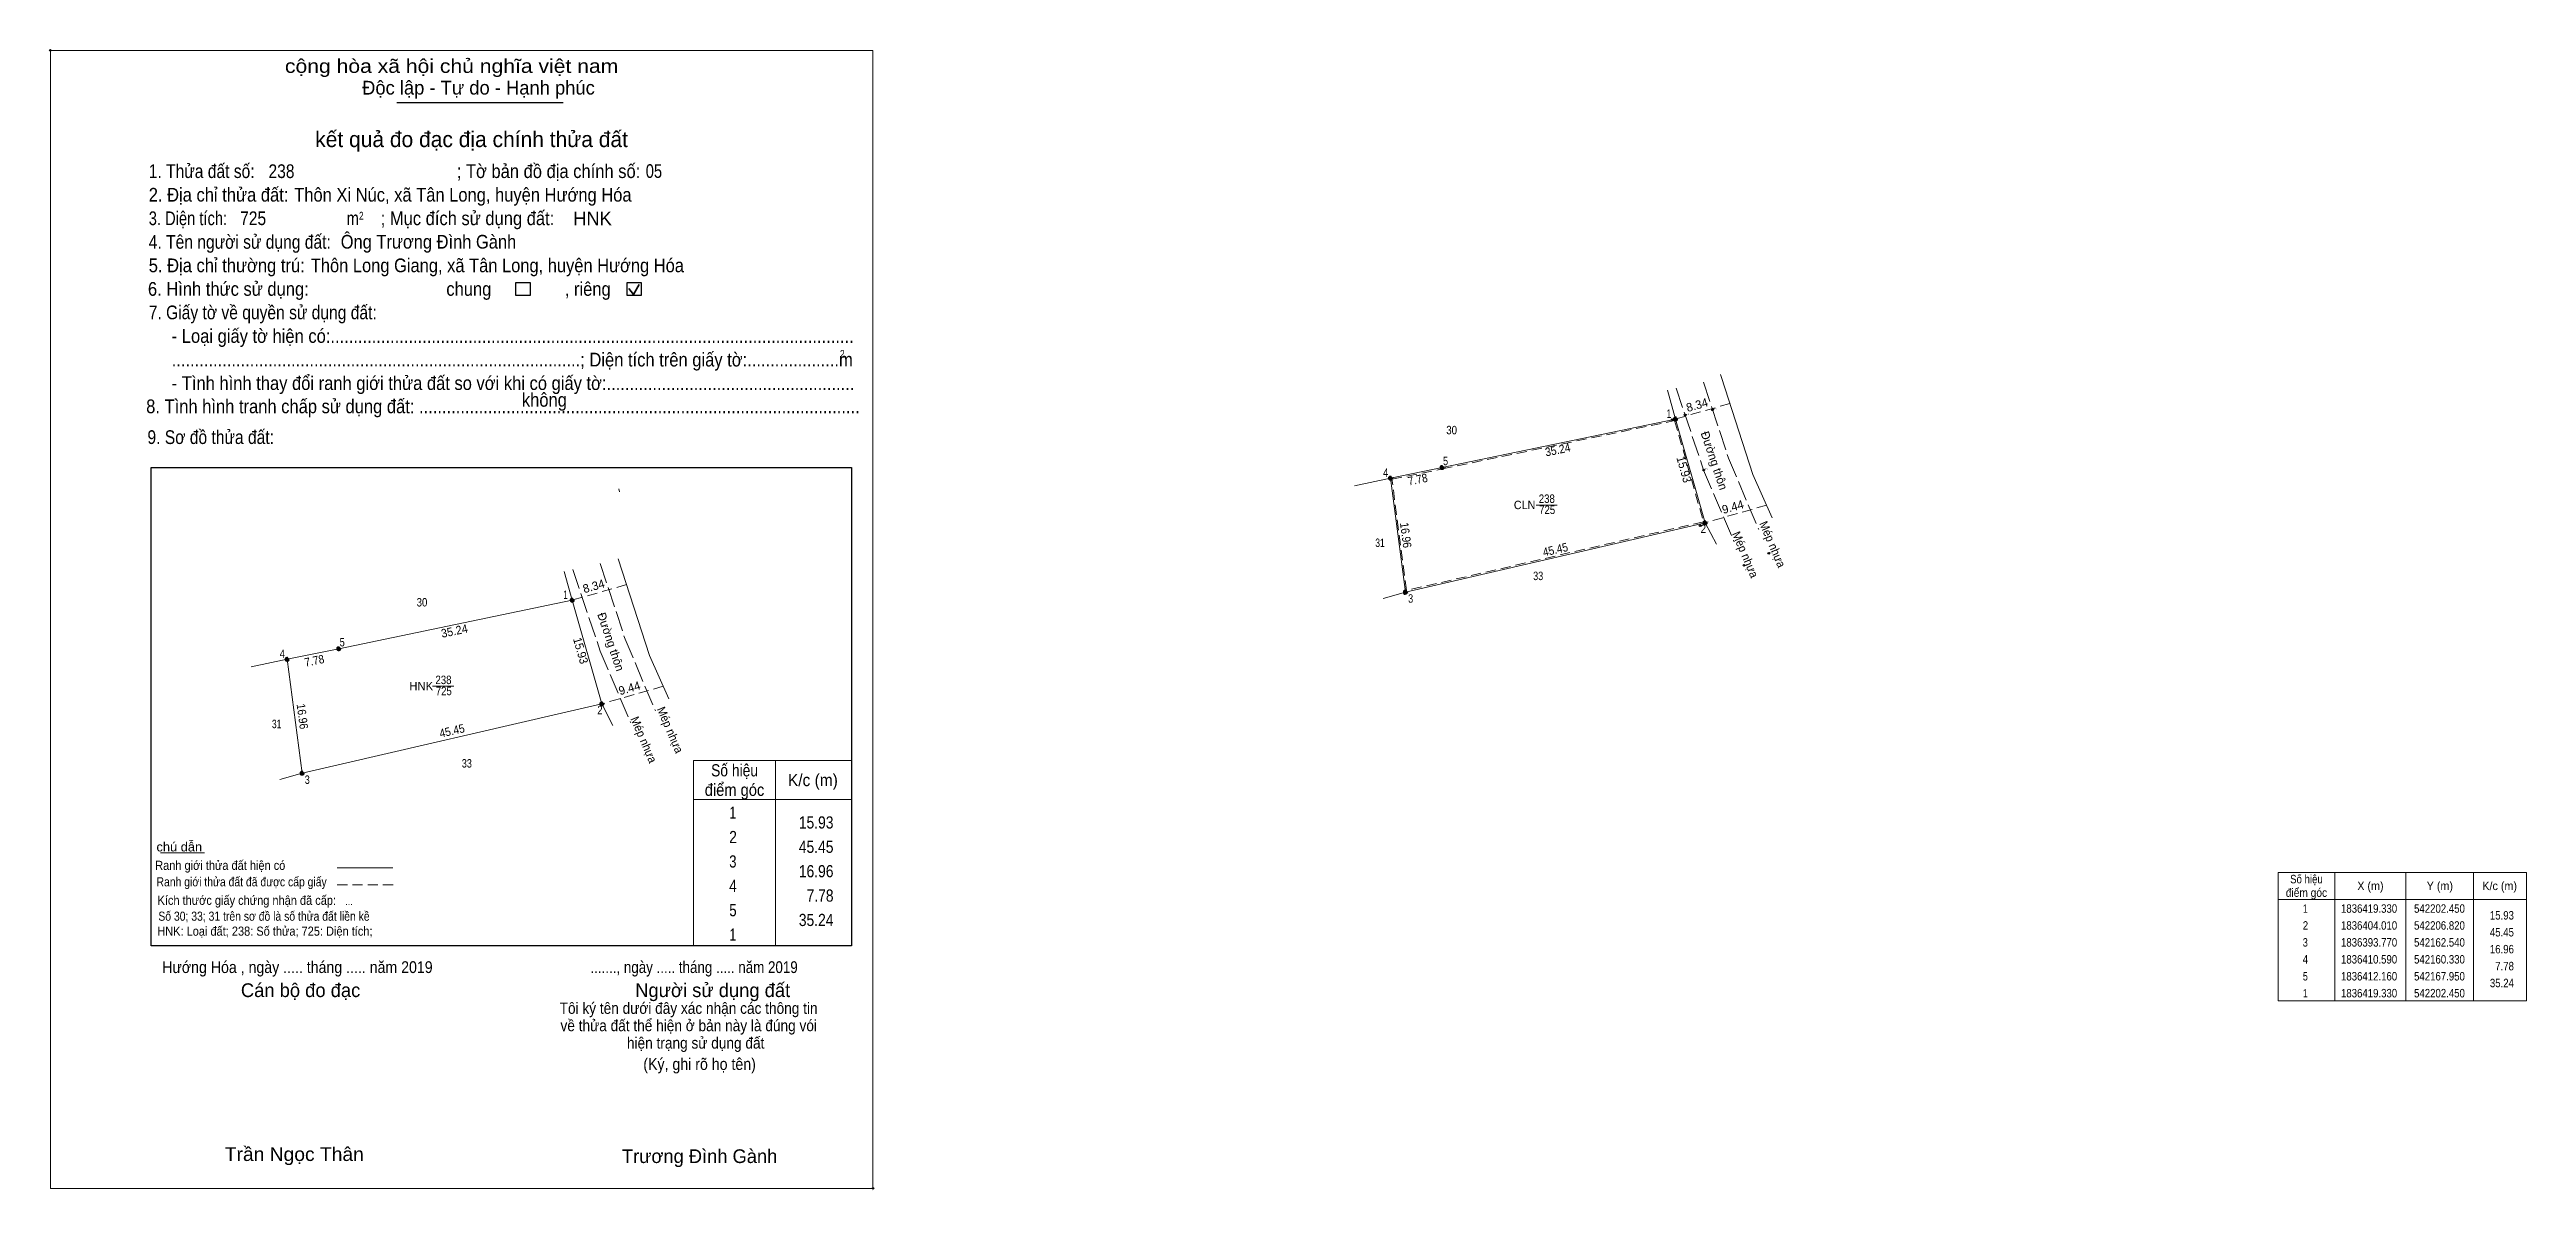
# Model space of a CAD drawing. Header units: metres. Extents: x 541962 to 552131, y 1836305 to 1840835.
# Drawn here: x 541962.2 to 542328.1, y 1836305.4 to 1836473.9 of the extents above; entities outside this region: 2.
import ezdxf
from ezdxf.enums import TextEntityAlignment as Align

# ---------------------------------------------------------------- set-up
doc = ezdxf.new("R2010")
doc.units = ezdxf.units.M
doc.header["$LTSCALE"] = 0.5
doc.header["$PDMODE"] = 32
doc.header["$PDSIZE"] = 0.25
doc.linetypes.add('LONG_DASHED', pattern=[7.5, 6, -1.5])
doc.linetypes.add('MEDIUM_DASHED', pattern=[4.5, 3, -1.5])
for name, color, linetype, lineweight in [('1', 7, 'Continuous', 13), ('10', 7, 'Continuous', 13), ('17', 7, 'Continuous', 13), ('2', 7, 'Continuous', 25), ('6', 7, 'Continuous', 13), ('63', 7, 'Continuous', 13)]:
    doc.layers.add(name, color=color, linetype=linetype, lineweight=lineweight)
doc.layers.add('12', color=7, linetype='Continuous')
doc.layers.add('7', color=7, linetype='Continuous')

msp = doc.modelspace()

# ---------------------------------------------------------------- hatches: boundary and pattern name
at = {"layer": '63'}
for points in [[(542202.75, 1836419.33, 1), (542202.15, 1836419.33, 1)], [(542168.25, 1836412.16, 1), (542167.65, 1836412.16, 1)], [(542160.63, 1836410.59, 1), (542160.03, 1836410.59, 1)], [(542207.12, 1836404.01, 1), (542206.52, 1836404.01, 1)], [(542039.7643, 1836392.5785, 1), (542039.1643, 1836392.5785, 1)], [(542162.84, 1836393.77, 1), (542162.24, 1836393.77, 1)], [(541997.6443, 1836383.8385, 1), (541997.0443, 1836383.8385, 1)], [(542005.2643, 1836385.4085, 1), (542004.6643, 1836385.4085, 1)], [(542044.1343, 1836377.2585, 1), (542043.5343, 1836377.2585, 1)], [(541999.8543, 1836367.0185, 1), (541999.2543, 1836367.0185, 1)]]:
    msp.add_hatch(color=256, dxfattribs=at).paths.add_polyline_path(points)

# ---------------------------------------------------------------- linework, layer by layer
at = {"layer": '1'}
for p, q in [((542155, 1836409.48), (542160.33, 1836410.59)), ((542160.33, 1836410.59), (542162.54, 1836393.77)), ((541992.01, 1836382.73), (541997.34, 1836383.84)), ((541997.34, 1836383.84), (541999.55, 1836367.02))]:
    msp.add_line(p, q, dxfattribs=at)
for points in [[(542160.33, 1836410.59), (542167.95, 1836412.16), (542202.45, 1836419.33)], [(541997.34, 1836383.84), (542004.96, 1836385.41), (542039.46, 1836392.58)]]:
    msp.add_lwpolyline(points, dxfattribs=at)
for points in [[(542202.45, 1836419.33), (542206.82, 1836404.01), (542162.54, 1836393.77), (542160.33, 1836410.59), (542167.95, 1836412.16)], [(542039.46, 1836392.58), (542043.83, 1836377.26), (541999.55, 1836367.02), (541997.34, 1836383.84), (542004.96, 1836385.41)]]:
    msp.add_lwpolyline(points, close=True, dxfattribs=at)
at = {"layer": '1', "linetype": 'MEDIUM_DASHED'}
msp.add_lwpolyline([(542202.31, 1836419.1), (542206.57, 1836404.16), (542162.71, 1836394.01), (542160.55, 1836410.43), (542167.99, 1836411.96)], close=True, dxfattribs=at)
at = {"layer": '10'}
for p, q in [((542201.24, 1836423.57), (542202.45, 1836419.33)), ((542209.1, 1836425.9), (542209.23, 1836425.44)), ((542046.32, 1836409.03), (542046.45, 1836408.57)), ((542162.54, 1836393.77), (542206.82, 1836404.01)), ((542038.25, 1836396.82), (542039.46, 1836392.58)), ((542159.27, 1836392.82), (542162.54, 1836393.77)), ((541999.55, 1836367.02), (542043.83, 1836377.26)), ((541996.28, 1836366.07), (541999.55, 1836367.02))]:
    msp.add_line(p, q, dxfattribs=at)
at = {"layer": '10', "linetype": 'LONG_DASHED'}
for p, q in [((542206.58, 1836424.76), (542210.26, 1836413.55)), ((542210.26, 1836413.55), (542214.73, 1836402.99)), ((542043.59, 1836398.01), (542047.27, 1836386.8)), ((542047.27, 1836386.8), (542051.74, 1836376.24))]:
    msp.add_line(p, q, dxfattribs=at)
for points in [[(542202.53, 1836423.88), (542206.59, 1836411.78), (542211.09, 1836401.19)], [(542039.54, 1836397.13), (542043.6, 1836385.03), (542048.1, 1836374.44)]]:
    msp.add_lwpolyline(points, dxfattribs=at)
at = {"layer": '10'}
for points in [[(542209.23, 1836425.44), (542213.87, 1836411.15), (542216.72, 1836404.76)], [(542202.45, 1836419.33), (542206.82, 1836404.01), (542208.47, 1836400.83)], [(542046.24, 1836398.69), (542050.88, 1836384.4), (542053.73, 1836378.01)], [(542039.46, 1836392.58), (542043.83, 1836377.26), (542045.48, 1836374.08)]]:
    msp.add_lwpolyline(points, dxfattribs=at)
at = {"layer": '17'}
msp.add_line((541978.63, 1836355.28), (541985.14, 1836355.28), dxfattribs=at)
at = {"layer": '2'}
for p, q in [((542013.55, 1836466.06), (542038.12, 1836466.06)), ((541977.27, 1836412.19), (542080.71, 1836412.19)), ((542080.71, 1836412.19), (542080.71, 1836341.53))]:
    msp.add_line(p, q, dxfattribs=at)
at = {"layer": '2', "lineweight": 35}
for p, q in [((542047.82, 1836438.6), (542048.51, 1836437.7)), ((542048.51, 1836437.7), (542049.35, 1836439.2))]:
    msp.add_line(p, q, dxfattribs=at)
at = {"layer": '2', "lineweight": 13}
msp.add_lwpolyline([(541962.37, 1836473.77), (542083.88, 1836473.77), (542083.88, 1836305.71), (541962.37, 1836305.71)], close=True, dxfattribs=at)
at = {"layer": '2'}
for points in [[(542031.13, 1836439.49), (542033.22, 1836439.49), (542033.22, 1836437.55), (542031.13, 1836437.55)], [(542047.55, 1836439.49), (542049.63, 1836439.49), (542049.63, 1836437.55), (542047.55, 1836437.55)]]:
    msp.add_lwpolyline(points, close=True, dxfattribs=at)
msp.add_lwpolyline([(542080.71, 1836341.53), (541977.27, 1836341.53), (541977.27, 1836412.19)], dxfattribs=at)
for p in [(541962.37, 1836473.77), (542083.88, 1836305.71)]:
    msp.add_point(p, dxfattribs=at)
at = {"layer": '6', "linetype": 'MEDIUM_DASHED'}
msp.add_line((542004.74, 1836350.54), (542013.02, 1836350.54), dxfattribs=at)
at = {"layer": '6'}
msp.add_line((542004.75, 1836353.07), (542012.97, 1836353.07), dxfattribs=at)
at = {"layer": '63', "linetype": 'MEDIUM_DASHED'}
for p, q in [((542210.47, 1836421.62), (542202.45, 1836419.33)), ((542215.9, 1836406.61), (542206.82, 1836404.01)), ((542047.48, 1836394.87), (542039.46, 1836392.58)), ((542052.91, 1836379.86), (542043.83, 1836377.26))]:
    msp.add_line(p, q, dxfattribs=at)
at = {"layer": '63'}
for p, q in [((542181.83, 1836406.61), (542184.96, 1836406.61)), ((542018.84, 1836379.86), (542021.97, 1836379.86)), ((542057.39, 1836341.53), (542057.39, 1836368.89)), ((542069.48, 1836368.89), (542069.48, 1836341.53)), ((542069.48, 1836368.89), (542069.48, 1836341.53)), ((542080.71, 1836368.89), (542080.71, 1836341.53)), ((542299.84, 1836352.38), (542299.84, 1836333.38)), ((542310.34, 1836352.38), (542310.34, 1836333.38)), ((542320.34, 1836352.38), (542320.34, 1836333.38)), ((542291.44, 1836348.38), (542328.14, 1836348.38))]:
    msp.add_line(p, q, dxfattribs=at)
for points in [[(542057.39, 1836368.89), (542069.48, 1836368.89), (542080.71, 1836368.89)], [(542057.39, 1836363.13), (542069.48, 1836363.13), (542080.71, 1836363.13)], [(542080.71, 1836341.53), (542069.48, 1836341.53), (542057.39, 1836341.53)]]:
    msp.add_lwpolyline(points, dxfattribs=at)
msp.add_lwpolyline([(542291.44, 1836352.38), (542328.14, 1836352.38), (542328.14, 1836333.38), (542291.44, 1836333.38)], close=True, dxfattribs=at)
at = {"layer": '63', "linetype": 'MEDIUM_DASHED'}
for centre in [(542202.45, 1836419.33), (542167.95, 1836412.16), (542160.33, 1836410.59), (542206.82, 1836404.01), (542039.4643, 1836392.5785), (542162.54, 1836393.77), (541997.3443, 1836383.8385), (542004.9643, 1836385.4085), (542043.8343, 1836377.2585), (541999.5543, 1836367.0185)]:
    msp.add_circle(centre, 0.3, dxfattribs=at)
at = {"layer": '7'}
for p in [(552130.37, 1839666.12), (542203.85, 1836419.94), (542207.91, 1836420.7), (542201.95, 1836419.23), (542160.33, 1836410.59), (542167.95, 1836412.17), (542206.59, 1836411.78), (542206.05, 1836403.57), (542212.55, 1836397.73), (542216.22, 1836399.5), (542162.43, 1836393.52)]:
    msp.add_point(p, dxfattribs=at)

# ---------------------------------------------------------------- texts
at = {"layer": '1'}
for s, width, p in [('CLN', 0.95, (542180.145, 1836406.02)), ('238', 0.85, (542183.425, 1836406.94)), ('725', 0.85, (542183.475, 1836405.3)), ('33', 0.8, (542182.15, 1836395.54)), ('238', 0.85, (542020.435, 1836380.18)), ('725', 0.85, (542020.485, 1836378.54)), ('33', 0.8, (542023.89, 1836367.85))]:
    msp.add_text(s, height=1.25, dxfattribs=dict(at, width=width)).set_placement(p, align=Align.CENTER)
msp.add_text('HNK', height=1.25, dxfattribs=at).set_placement((542017.155, 1836379.26), align=Align.CENTER)
at = {"layer": '10'}
for s, width, p in [('30', 0.85, (542169.365, 1836417.07)), ('31', 0.75, (542158.785, 1836400.43)), ('30', 0.85, (542017.265, 1836391.64)), ('31', 0.75, (541995.795, 1836373.67))]:
    msp.add_text(s, height=1.25, dxfattribs=dict(at, width=width)).set_placement(p, align=Align.CENTER)
at = {"layer": '12'}
for s, width, p in [('Base:1', 1.2, (552130.37, 1839666.12)), ('174', 1.25, (542203.85, 1836419.94)), ('173', 1.25, (542207.91, 1836420.7)), ('167', 1.25, (542201.95, 1836419.23)), ('169', 1.25, (542160.33, 1836410.59)), ('168', 1.3, (542167.95, 1836412.16)), ('175', 1.25, (542206.59, 1836411.78)), ('166', 1.25, (542206.05, 1836403.57)), ('171', 1.25, (542212.55, 1836397.73)), ('172', 1.3, (542216.22, 1836399.5)), ('170', 1.25, (542162.43, 1836393.52))]:
    msp.add_text(s, height=0.2, dxfattribs=dict(at, width=width)).set_placement(p)
at = {"layer": '2'}
for s, height, width, p in [('cộng hòa xã hội chủ nghĩa việt nam', 2.028, 1.15, (541997.02, 1836470.45)), ('1. Thửa đất số:', 2.028, 0.85, (541976.9, 1836454.92)), ('238', 2.025, 0.85, (541994.59, 1836454.92)), ('; Tờ bản đồ địa chính số:', 2.028, 0.9, (542022.4, 1836454.92)), ('05', 2.025, 0.8, (542050.32, 1836454.94)), ('2. Địa chỉ thửa đất:', 2.028, 0.9, (541976.9, 1836451.44)), ('Thôn Xi Núc, xã Tân Long, huyện Hướng Hóa', 2.025, 0.9, (541998.39, 1836451.44)), ('3. Diện tích:', 2.028, 0.8, (541976.9, 1836447.96)), ('725', 2.025, 0.85, (541990.4, 1836447.97)), ('m', 2.028, 0.8, (542006.13, 1836447.96)), ('2', 1.159, 0.8, (542007.95, 1836448.77)), ('; Mục đích sử dụng đất:', 2.028, 0.9, (542011.16, 1836447.96)), ('4. Tên người sử dụng đất:', 2.028, 0.85, (541976.9, 1836444.48)), ('Ông Trương Đình Gành', 2.02, 0.9, (542005.26, 1836444.5)), ('5. Địa chỉ thường trú:', 2.028, 0.9, (541976.9, 1836441.01)), ('Thôn Long Giang, xã Tân Long, huyện Hướng Hóa', 2.02, 0.9, (542000.84, 1836441.01)), ('6. Hình thức sử dụng:', 2.028, 0.9, (541976.78, 1836437.53)), ('chung                , riêng', 2.028, 0.9, (542020.86, 1836437.53)), ('7. Giấy tờ về quyền sử dụng đất:', 2.028, 0.85, (541976.9, 1836434.06)), ('     - Loại giấy tờ hiện có:..................................................................................................................', 2.028, 0.9, (541976.9, 1836430.58)), ('     .........................................................................................; Diện tích trên giấy tờ:....................m', 2.028, 0.9, (541976.9, 1836427.09)), ('2', 1.159, 0.8, (542079.01, 1836428.37)), ('     - Tình hình thay đổi ranh giới thửa đất so với khi có giấy tờ:......................................................', 2.028, 0.9, (541976.9, 1836423.62)), ('8. Tình hình tranh chấp sử dụng đất: ................................................................................................', 2.028, 0.9, (541976.52, 1836420.19)), ('không', 2.028, 0.9, (542032.02, 1836421.15)), ('9. Sơ đồ thửa đất:', 2.028, 0.85, (541976.71, 1836415.64)), ('Hướng Hóa , ngày ..... tháng ..... năm 2019', 1.737, 0.9, (541978.88, 1836337.51)), ('......., ngày ..... tháng ..... năm 2019', 1.737, 0.85, (542042.15, 1836337.51)), ('(Ký, ghi rõ họ tên)', 1.738, 0.9, (542049.96, 1836323.2)), ('Trần Ngọc Thân', 2.025, 1.05, (541988.13, 1836309.75))]:
    msp.add_text(s, height=height, dxfattribs=dict(at, width=width)).set_placement(p)
for s, height, p in [('Độc lập - Tự do - Hạnh phúc', 2.028, (542008.42, 1836467.25)), ('HNK', 2.02, (542039.6, 1836447.95)), ('Cán bộ đo đạc', 2.028, (541990.51, 1836333.96)), ('Người sử dụng đất', 2.028, (542048.76, 1836333.96)), ('Trương Đình Gành', 2.02, (542046.8, 1836309.45))]:
    msp.add_text(s, height=height, dxfattribs=at).set_placement(p)
for s, height, p in [('kết quả đo đạc địa chính thửa đất', 2.318, (542024.59, 1836459.49)), ('.', 0.5795, (542083.8667, 1836305.4))]:
    msp.add_text(s, height=height, dxfattribs=at).set_placement(p, align=Align.CENTER)
at = {"layer": '2', "width": 0.9}
for s, height, p in [('...', 1.125, (542006.49, 1836347.54)), ('Tôi ký tên dưới đây xác nhận các thông tin', 1.676, (542056.65, 1836331.48)), ('về thửa đất thể hiện ở bản này là đúng vói', 1.676, (542056.665, 1836328.92)), ('hiện trạng sử dụng đất', 1.676, (542057.69, 1836326.35))]:
    msp.add_text(s, height=height, dxfattribs=at).set_placement(p, align=Align.CENTER)
at = {"layer": '6'}
for s, width, p in [('Ranh giới thửa đất hiện có ', 0.9, (541977.85, 1836352.74)), ('chú dẫn', 1.05, (541978.04, 1836355.47)), ('Ranh giới thửa đất đã được cấp giấy', 0.85, (541978.05, 1836350.31)), ('Kích thước giấy chứng nhận đã cấp:', 0.9, (541978.2, 1836347.58)), ('Số 30; 33; 31 trên sơ đồ là số thửa đất liền kề', 0.85, (541978.32, 1836345.23)), ('HNK: Loại đất; 238: Số thửa; 725: Diện tích;', 0.9, (541978.16, 1836343.02))]:
    msp.add_text(s, height=1.35, dxfattribs=dict(at, width=width)).set_placement(p)
at = {"layer": '63'}
for s, height, width, p in [(' 1', 1.25, 0.75, (542201.81, 1836419.5)), (' 5', 1.25, 0.8, (542168.84, 1836412.51)), (' 4', 1.25, 0.85, (542160.02, 1836410.79)), (' 2', 1.25, 0.85, (542206.94, 1836402.5)), (' 1', 1.25, 0.75, (542038.82, 1836392.74)), (' 3', 1.25, 0.8, (542163.68, 1836392.2)), (' 5', 1.25, 0.8, (542005.85, 1836385.75)), (' 4', 1.25, 0.85, (541997.03, 1836384.03)), (' 2', 1.25, 0.85, (542043.95, 1836375.74)), (' 3', 1.25, 0.8, (542000.69, 1836365.44)), ('15.93', 1.8, 0.85, (542078.05, 1836358.85)), ('45.45', 1.8, 0.85, (542078.05, 1836355.25)), ('16.96', 1.8, 0.85, (542078.05, 1836351.65)), ('7.78', 1.8, 0.85, (542078.06, 1836348.05)), ('15.93', 1.25, 0.85, (542326.29, 1836345.41)), ('35.24', 1.8, 0.85, (542078.05, 1836344.45)), ('45.45', 1.25, 0.85, (542326.29, 1836342.91)), ('16.96', 1.25, 0.85, (542326.29, 1836340.41)), ('35.24', 1.25, 0.85, (542326.29, 1836335.41)), ('7.78', 1.25, 0.85, (542326.29, 1836337.91))]:
    msp.add_text(s, height=height, dxfattribs=dict(at, width=width)).set_placement(p, align=Align.RIGHT)
for s, rotation, p in [('8.34', 15.936, (542205.7934, 1836420.805)), ('Đường thôn', 288.549, (542207.5606, 1836412.9938)), ('9.44', 15.979, (542211.073, 1836405.7461)), ('8.34', 15.936, (542042.8034, 1836394.045)), ('Đường thôn', 288.549, (542044.5706, 1836386.2338)), ('9.44', 15.979, (542048.083, 1836378.9861))]:
    msp.add_text(s, height=1.25, rotation=rotation, dxfattribs=at).set_placement(p, align=Align.CENTER)
for s, rotation, width, p in [('35.24', 11.74, 0.9, (542185.1628, 1836414.1755)), ('15.93', 285.921, 0.95, (542203.0973, 1836411.7164)), ('7.78', 11.642, 0.9, (542164.4839, 1836409.7937)), ('16.96', 277.485, 0.9, (542161.9762, 1836402.0964)), ('Mép nhựa', 293.022, 0.95, (542212.1734, 1836399.0644)), ('Mép nhựa', 293.022, 0.95, (542216.1913, 1836400.5794)), ('45.45', 13.021, 0.9, (542184.8242, 1836399.4357)), ('35.24', 11.74, 0.95, (542022.1778, 1836387.4165)), ('15.93', 285.921, 0.95, (542040.1073, 1836384.9564)), ('7.78', 11.642, 0.9, (542001.4939, 1836383.0337)), ('16.96', 277.485, 0.9, (541998.9868, 1836375.3314)), ('Mép nhựa', 293.022, 0.95, (542053.3513, 1836373.1694)), ('45.45', 13.021, 0.9, (542021.8342, 1836372.6757)), ('Mép nhựa', 293.022, 0.95, (542049.4513, 1836371.7294))]:
    msp.add_text(s, height=1.25, rotation=rotation, dxfattribs=dict(at, width=width)).set_placement(p, align=Align.CENTER)
for s, height, width, p in [('Số hiệu', 1.8, 0.85, (542063.44, 1836366.55)), ('điểm góc', 1.8, 0.9, (542063.43, 1836363.67)), ('K/c (m)', 1.8, 0.95, (542075.01, 1836365.11)), (' 1', 1.8, 0.75, (542062.925, 1836360.29)), (' 2', 1.8, 0.85, (542062.93, 1836356.69)), (' 3', 1.8, 0.8, (542062.92, 1836353.09)), (' 4', 1.8, 0.85, (542062.925, 1836349.49)), ('điểm góc', 1.25, 0.9, (542295.64, 1836348.76)), ('Số hiệu', 1.25, 0.85, (542295.64, 1836350.76)), ('X (m)', 1.25, 0.95, (542305.09, 1836349.76)), ('Y (m)', 1.25, 0.95, (542315.345, 1836349.76)), ('K/c (m)', 1.25, 0.95, (542324.185, 1836349.76)), (' 5', 1.8, 0.8, (542062.935, 1836345.89)), (' 1', 1.25, 0.75, (542295.29, 1836346.41)), ('1836419.330', 1.25, 0.85, (542304.89, 1836346.41)), ('542202.450', 1.25, 0.85, (542315.29, 1836346.41)), (' 1', 1.8, 0.75, (542062.925, 1836342.29)), (' 2', 1.25, 0.85, (542295.295, 1836343.91)), ('1836404.010', 1.25, 0.85, (542304.89, 1836343.91)), ('542206.820', 1.25, 0.85, (542315.29, 1836343.91)), (' 4', 1.25, 0.85, (542295.29, 1836338.91)), (' 3', 1.25, 0.8, (542295.285, 1836341.41)), ('1836393.770', 1.25, 0.85, (542304.89, 1836341.41)), ('1836410.590', 1.25, 0.85, (542304.89, 1836338.91)), ('542162.540', 1.25, 0.85, (542315.29, 1836341.41)), ('542160.330', 1.25, 0.85, (542315.29, 1836338.91)), (' 5', 1.25, 0.8, (542295.295, 1836336.41)), ('1836412.160', 1.25, 0.85, (542304.89, 1836336.41)), ('542167.950', 1.25, 0.85, (542315.29, 1836336.41)), (' 1', 1.25, 0.75, (542295.29, 1836333.91)), ('1836419.330', 1.25, 0.85, (542304.89, 1836333.91)), ('542202.450', 1.25, 0.85, (542315.29, 1836333.91))]:
    msp.add_text(s, height=height, dxfattribs=dict(at, width=width)).set_placement(p, align=Align.CENTER)

doc.saveas('drawing.dxf')
